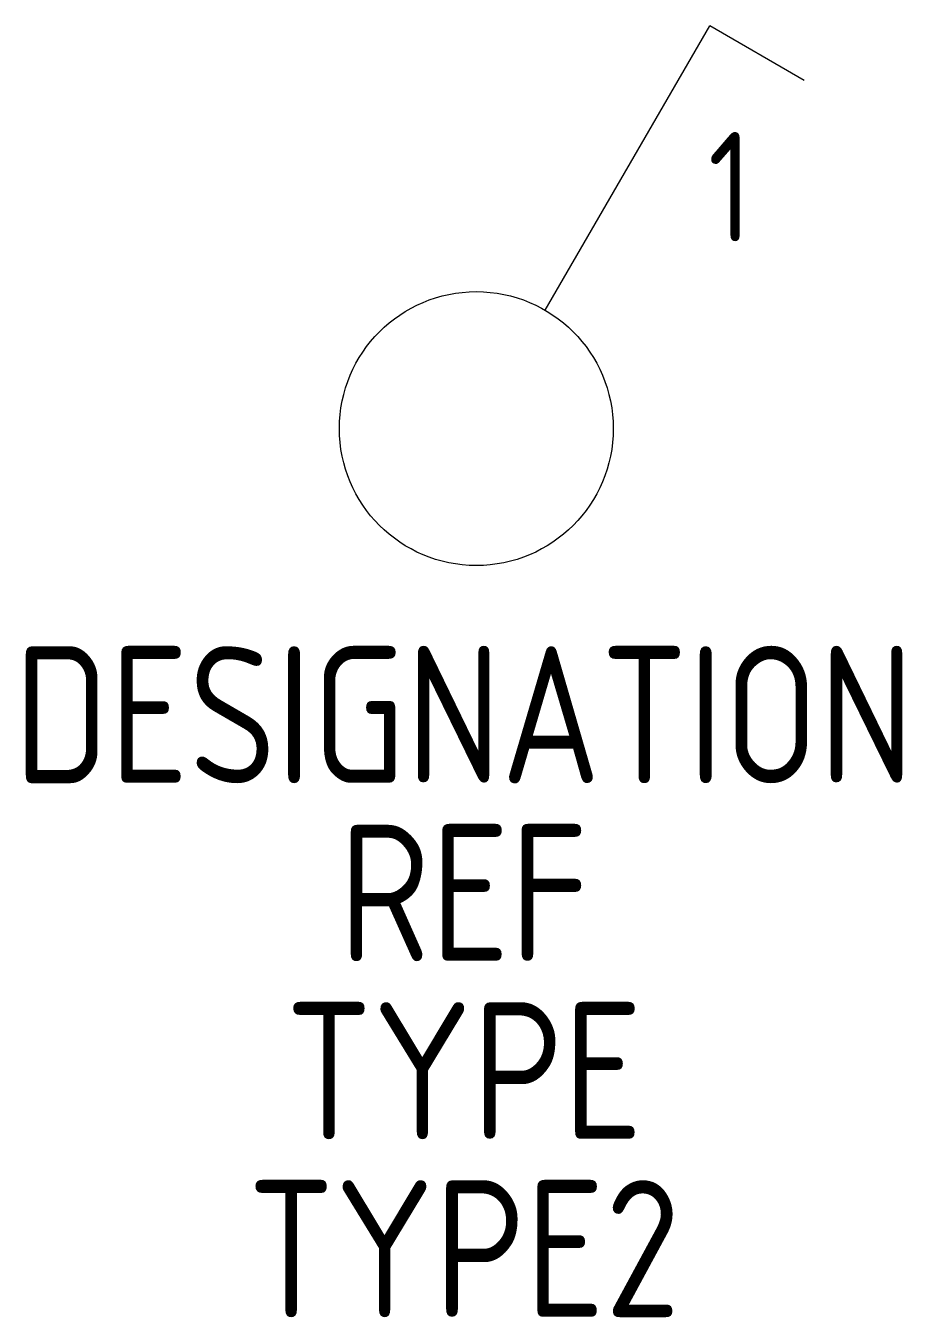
# Model space of a CAD drawing. Header units: millimetres. Extents: x -8.2 to 7.8, y -16.2 to 7.4.
import ezdxf
from ezdxf.enums import TextEntityAlignment as Align

# ---------------------------------------------------------------- set-up
doc = ezdxf.new("R2010")
doc.units = ezdxf.units.MM
doc.layers.add('SYMB_TXT_NOM', color=3, linetype='Continuous')
doc.layers.add('SYMBOLE', color=3, linetype='Continuous')
doc.styles.add('NET2_5', font='isocp.shx', dxfattribs={"width": 0.9, "height": 2.5})
doc.styles.add('NET_2', font='isocp.shx', dxfattribs={"width": 0.9, "height": 2})

msp = doc.modelspace()

# ---------------------------------------------------------------- linework, layer by layer
at = {"layer": 'SYMBOLE'}
for p in [(1.254, 2.163), (5.988, 6.358)]:
    msp.add_line(p, (4.263, 7.354), dxfattribs=at)
msp.add_circle((0, 0), 2.5, dxfattribs=at)

# ---------------------------------------------------------------- texts
at = {"layer": 'SYMB_TXT_NOM', "style": 'NET_2', "width": 0.9, "flags": 8}
msp.add_attdef('1', (4.23, 3.415), 't', height=2, dxfattribs=at)
at = {"layer": 'SYMB_TXT_NOM', "style": 'NET2_5', "width": 0.9, "flags": 8}
for tag, text, p in [('DESIGNATION', 'S?', (-0.225, -6.474)), ('REF', '', (-0.225, -9.724)), ('TYPE', '', (-0.225, -12.974)), ('TYPE2', '', (-0.225, -16.224))]:
    msp.add_attdef(tag, text=text, height=2.5, dxfattribs=at).set_placement(p, align=Align.CENTER)

doc.saveas('drawing.dxf')
